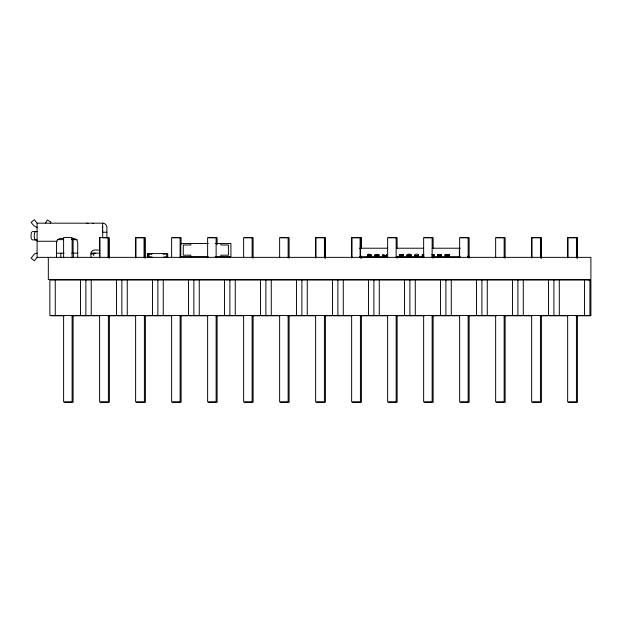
<?xml version="1.0" encoding="UTF-8"?>
<svg xmlns="http://www.w3.org/2000/svg" width="622" height="622" viewBox="0 0 622 622"><rect width="100%" height="100%" fill="white"/><g stroke="black" fill="none" stroke-linecap="round" stroke-linejoin="round"><path stroke-width="0.93" d="M469.416 256.396C469.361 257.842 469.423 255.168 467.783 256.396M351.593 257.08L351.71 256.466M367.353 256.746L367.377 256.171L371.326 256.178M367.384 255.976C366.226 252.913 373.62 254.211 371.303 256.746M374.965 256.746L374.988 256.171L378.938 256.171M375.004 255.976L375.058 254.577L379.008 254.577L378.915 256.746M382.584 256.769L382.608 256.171L386.557 256.171L386.534 256.769M382.616 255.945L382.678 254.577L384.225 254.709M386.542 256.661L382.6 256.342M399.347 256.738L399.371 256.171L403.32 256.171M399.378 255.969L399.433 254.577L403.313 254.577C403.662 256.637 394.169 254.367 403.359 255.199M403.297 256.738L403.383 254.616L399.433 254.577M406.959 256.769C405.062 253.224 413.101 253.224 410.909 256.762M414.579 256.762L414.602 256.171L418.552 256.155L418.528 256.762M418.505 255.937C420.068 253.558 413.832 253.457 414.625 255.556L418.575 255.556M422.198 256.762L422.221 256.163L423.8 256.155M422.237 255.86L422.284 254.569L423.87 254.577M433.767 256.653L433.791 256.163L432.212 256.163M433.736 255.937L433.845 254.748M433.798 255.86C434.078 253.69 433.892 255.821 432.243 255.23L433.829 255.168L433.783 254.569L431.839 254.569M437.437 256.738L437.46 256.163L441.402 256.163M437.468 255.969L437.523 254.569L441.395 254.569L441.449 255.168L441.395 254.569M441.379 256.738L441.472 254.608L437.523 254.569M445.049 256.738L445.072 256.163L449.022 256.163M445.08 255.969L445.142 254.569L449.014 254.569L449.061 255.168L449.014 254.569M448.998 256.738L449.084 254.608L445.142 254.569M406.99 256.132L410.932 256.171M367.415 255.207L371.365 255.175M410.909 255.424L410.994 254.748L410.979 255.199L407.021 255.269M418.536 255.214L418.614 254.748M386.511 255.945L386.62 254.616L386.573 255.867L382.631 255.556M45.437 223.174L47.288 219.963L50.918 222.054L50.273 223.174M37.032 227.357L37.102 227.357A8.273 8.273 0 0 1 32.842 224.55L31.1 222.365L34.373 219.753L37.102 223.174L37.102 257.36L34.373 260.781L31.1 258.169L33.868 254.701A4.051 4.051 0 0 1 37.102 253.177M406.982 256.334L410.94 256.124M422.214 256.334L423.8 256.248M468.032 256.435L468.032 257.026M422.26 255.269L423.839 255.23M432.243 255.222L433.829 255.191L433.783 254.569M37.102 223.174L102.692 223.174A4.23 4.23 0 0 1 106.875 227.357L106.875 237.892M37.102 231.547L32.88 231.547A2.791 1.78 -90 0 0 31.1 234.338L31.1 237.13A2.791 1.78 -90 0 0 32.88 239.921L37.102 239.921M102.692 232.247L106.875 232.247M102.692 237.829L109.394 237.829L109.394 258.122M136.607 237.829L145.392 237.829L145.392 258.122M172.613 237.829L181.111 237.829L181.111 244.594M208.611 237.829L217.117 237.829L217.117 244.594M244.617 237.829L253.123 237.829L253.123 258.122M280.623 237.829L289.121 237.829L289.121 258.122M316.621 237.829L325.415 237.829L325.415 258.122M352.627 237.829L361.413 237.829L361.413 248.458M388.626 237.829L397.131 237.829L397.131 248.458M424.632 237.829L433.137 237.829L433.137 248.458M460.638 237.829L469.143 237.829L469.143 258.122M496.636 237.829L505.142 237.829L505.142 258.122M532.642 237.829L541.428 237.829L541.428 258.122M568.648 237.829L577.434 237.829L577.434 258.122M63.436 238.521L60.684 238.521A4.183 4.183 0 0 0 57.061 240.621L56.501 242.712L56.501 257.36M71.693 238.521L73.528 238.521A4.183 4.183 0 0 1 77.151 240.621L77.711 242.712L77.711 257.36M57.838 239.641L63.654 239.641M71.406 239.641L77.221 239.641M37.102 241.266L56.789 241.266M208.269 243.544L180.761 243.544L180.761 256.637L208.269 256.637M215.072 243.544L230.925 243.544L230.925 256.637L215.072 256.637M359.469 248.217L387.576 248.217M396.3 248.217L423.473 248.217M432.166 248.217L460.28 248.217M99.885 250.386C93.836 249.095 89.164 250.269 91.247 257.36M91.527 253.107L95.252 253.107M56.369 253.177L64.043 253.177M71.709 253.177L77.773 253.177M94.319 253.177L99.901 253.177M91.247 254.017L93.759 254.017L93.759 255.689M148.378 254.025L151.931 254.025L151.931 253.605M367.369 256.342L371.318 256.342M374.988 256.342L378.938 256.342M399.363 256.334L403.313 256.334M414.594 256.334L418.544 256.334M432.204 256.334L433.783 256.334M437.453 256.334L441.402 256.334M445.064 256.334L449.014 256.334M359.469 256.769L387.7 256.769M396.3 256.769L423.776 256.762M432.181 256.762L460.28 256.769M37.102 257.36L590.9 257.36L590.9 279.472L48.322 279.472L48.322 257.36M589.104 280.343L590.9 280.343L590.9 315.782L575.809 315.782M50.849 315.782L64.004 315.782M71.763 315.782L100.002 315.782M107.637 315.782L136.008 315.782M143.635 315.782L172.006 315.782M179.774 315.782L208.012 315.782M215.228 315.782L244.018 315.782M251.234 315.782L280.017 315.782M287.232 315.782L316.023 315.782M324.754 315.782L352.029 315.782M359.656 315.782L388.027 315.782M395.794 315.782L424.033 315.782M431.8 315.782L460.039 315.782M467.798 315.782L496.037 315.782M503.804 315.782L532.043 315.782M539.803 315.782L568.049 315.782M64.602 402.247L73.108 402.247L73.108 315.782M100.601 402.247L109.394 402.247L109.394 315.782M136.607 402.247L145.392 402.247L145.392 315.782M172.613 402.247L181.111 402.247L181.111 315.782M208.611 402.247L217.117 402.247L217.117 315.782M244.617 402.247L253.123 402.247L253.123 315.782M280.623 402.247L289.121 402.247L289.121 315.782M316.621 402.247L325.415 402.247L325.415 315.782M352.627 402.247L361.413 402.247L361.413 315.782M388.626 402.247L397.131 402.247L397.131 315.782M424.632 402.247L433.137 402.247L433.137 315.782M460.638 402.247L469.143 402.247L469.143 315.782M496.636 402.247L505.142 402.247L505.142 315.782M532.642 402.247L541.428 402.247L541.428 315.782M568.648 402.247L577.434 402.247L577.434 315.782M467.938 256.972L469.416 256.995L468.094 256.583M432.228 254.771L433.783 254.911M584.524 280.055L584.524 315.494M577.154 237.829L577.154 258.122M576.446 257.835L576.446 237.542L567.653 237.542L567.653 257.835M576.446 315.494L576.446 401.96L567.653 401.96L567.653 315.494M567.94 237.542L567.94 257.835M559.295 280.055L559.295 315.494M553.907 280.055L553.907 315.494M548.518 280.055L548.518 315.494M541.148 237.829L541.148 258.122M540.44 257.835L540.44 237.542L531.654 237.542L531.654 257.835M540.44 315.494L540.44 401.96L531.654 401.96L531.654 315.494M531.934 237.542L531.934 257.835M523.289 280.055L523.289 315.494M517.901 280.055L517.901 315.494M512.52 280.055L512.52 315.494M504.154 257.835L504.154 237.542L495.648 237.542L495.648 257.835M504.154 315.494L504.154 401.96L495.648 401.96L495.648 315.494M487.283 280.055L487.283 315.494M481.902 280.055L481.902 315.494M476.514 280.055L476.514 315.494M468.148 257.835L468.148 237.542L459.642 237.542L459.642 257.835M468.148 315.494L468.148 401.96L459.642 401.96L459.642 315.494M459.37 248.217L459.37 256.769M451.284 280.055L451.284 315.494M445.896 280.055L445.896 315.494M440.508 280.055L440.508 315.494M433.137 256.186L433.137 258.122M432.15 257.835L432.15 237.542L423.644 237.542L423.644 257.835M432.15 315.494L432.15 401.96L423.644 401.96L423.644 315.494M415.278 280.055L415.278 315.494M409.89 280.055L409.89 315.494M404.51 280.055L404.51 315.494M397.131 256.186L397.131 258.122M396.144 257.835L396.144 237.542L387.638 237.542L387.638 257.835M396.144 315.494L396.144 401.96L387.638 401.96L387.638 315.494M379.28 280.055L379.28 315.494M373.892 280.055L373.892 315.494M368.504 280.055L368.504 315.494M361.413 256.186L361.413 258.122M361.133 237.829L361.133 248.458M361.133 256.186L361.133 258.122M360.426 257.835L360.426 237.542L351.64 237.542L351.64 257.835M360.426 315.494L360.426 401.96L351.64 401.96L351.64 315.494M360.138 237.542L360.138 257.835M351.92 237.542L351.92 257.835M343.274 280.055L343.274 315.494M337.886 280.055L337.886 315.494M332.498 280.055L332.498 315.494M325.127 237.829L325.127 258.122M324.42 257.835L324.42 237.542L315.634 237.542L315.634 257.835M324.42 315.494L324.42 401.96L315.634 401.96L315.634 315.494M315.914 237.542L315.914 257.835M307.268 280.055L307.268 315.494M301.88 280.055L301.88 315.494M296.5 280.055L296.5 315.494M288.134 257.835L288.134 237.542L279.628 237.542L279.628 257.835M288.134 315.494L288.134 401.96L279.628 401.96L279.628 315.494M271.27 280.055L271.27 315.494M265.882 280.055L265.882 315.494M260.494 280.055L260.494 315.494M252.128 257.835L252.128 237.542L243.63 237.542L243.63 257.835M252.128 315.494L252.128 401.96L243.63 401.96L243.63 315.494M235.264 280.055L235.264 315.494M229.876 280.055L229.876 315.494M224.488 280.055L224.488 315.494M220.896 243.544L220.896 244.998L228.422 244.998L228.422 255.183L220.896 255.183L220.896 256.637M216.129 257.835L216.129 237.542L207.624 237.542L207.624 257.835M216.129 315.494L216.129 401.96L207.624 401.96L207.624 315.494M199.258 280.055L199.258 315.494M193.877 280.055L193.877 315.494M190.791 243.544L190.791 244.998L183.272 244.998L183.272 255.183L190.791 255.183L190.791 256.637M188.489 280.055L188.489 315.494M180.123 257.835L180.123 237.542L171.618 237.542L171.618 257.835M180.123 315.494L180.123 401.96L171.618 401.96L171.618 315.494M167.715 257.36L167.715 253.605L147.391 253.605L147.391 257.36M163.765 253.605L163.765 254.025M163.765 257.36L163.765 256.948L166.727 256.948L166.727 254.025L163.182 254.025L163.182 253.605M163.259 280.055L163.259 315.494M157.871 280.055L157.871 315.494M152.483 280.055L152.483 315.494M151.931 257.36L151.931 256.948L148.969 256.948L148.969 254.025M151.34 253.605L151.34 254.025M147.982 253.605L147.982 257.36M144.405 257.835L144.405 237.542L135.619 237.542L135.619 257.835M144.405 315.494L144.405 401.96L135.619 401.96L135.619 315.494M144.117 237.542L144.117 257.835M135.899 237.542L135.899 257.835M127.253 280.055L127.253 315.494M121.865 280.055L121.865 315.494M116.477 280.055L116.477 315.494M108.399 257.835L108.399 237.542L99.613 237.542L99.613 257.835M108.399 315.494L108.399 401.96L99.613 401.96L99.613 315.494M108.119 237.542L108.119 257.835M102.692 223.174L102.692 237.892M99.893 237.542L99.893 257.835M92.927 223.189L92.927 223.601M91.247 280.055L91.247 315.494M85.867 280.055L85.867 315.494M80.479 280.055L80.479 315.494M73.388 253.177L73.388 257.36M73.108 238.794L73.108 253.286M72.113 257.835L72.113 237.542L63.607 237.542L63.607 257.835M72.113 315.494L72.113 401.96L63.607 401.96L63.607 315.494M60.824 253.177L60.824 257.36M55.249 280.055L55.249 315.494M102.692 226.913A4.408 2.527 0 0 1 102.335 227.792M102.692 230.342A4.408 2.527 0 0 1 102.335 231.221M36.107 231.547A2.791 1.78 -90 0 0 34.319 234.338L34.319 237.13A2.791 1.78 90 0 0 36.107 239.921A2.791 1.78 -90 0 1 35.641 239.828M86.645 223.174A2.791 2.791 0 0 1 88.036 223.547M468.335 256.427L468.498 257.018L468.335 256.427M468.646 256.412L468.801 257.01L468.646 256.412M468.949 256.404L469.105 257.003L468.949 256.404M375.035 255.175L378.977 255.238L375.035 255.199M410.979 255.175L407.021 255.238L410.979 255.175M437.499 255.168L441.449 255.191L437.499 255.168M445.119 255.168L449.061 255.191L445.119 255.168M589.913 280.055L49.861 280.055L49.861 315.494L589.913 315.494L589.913 280.055"/></g></svg>
